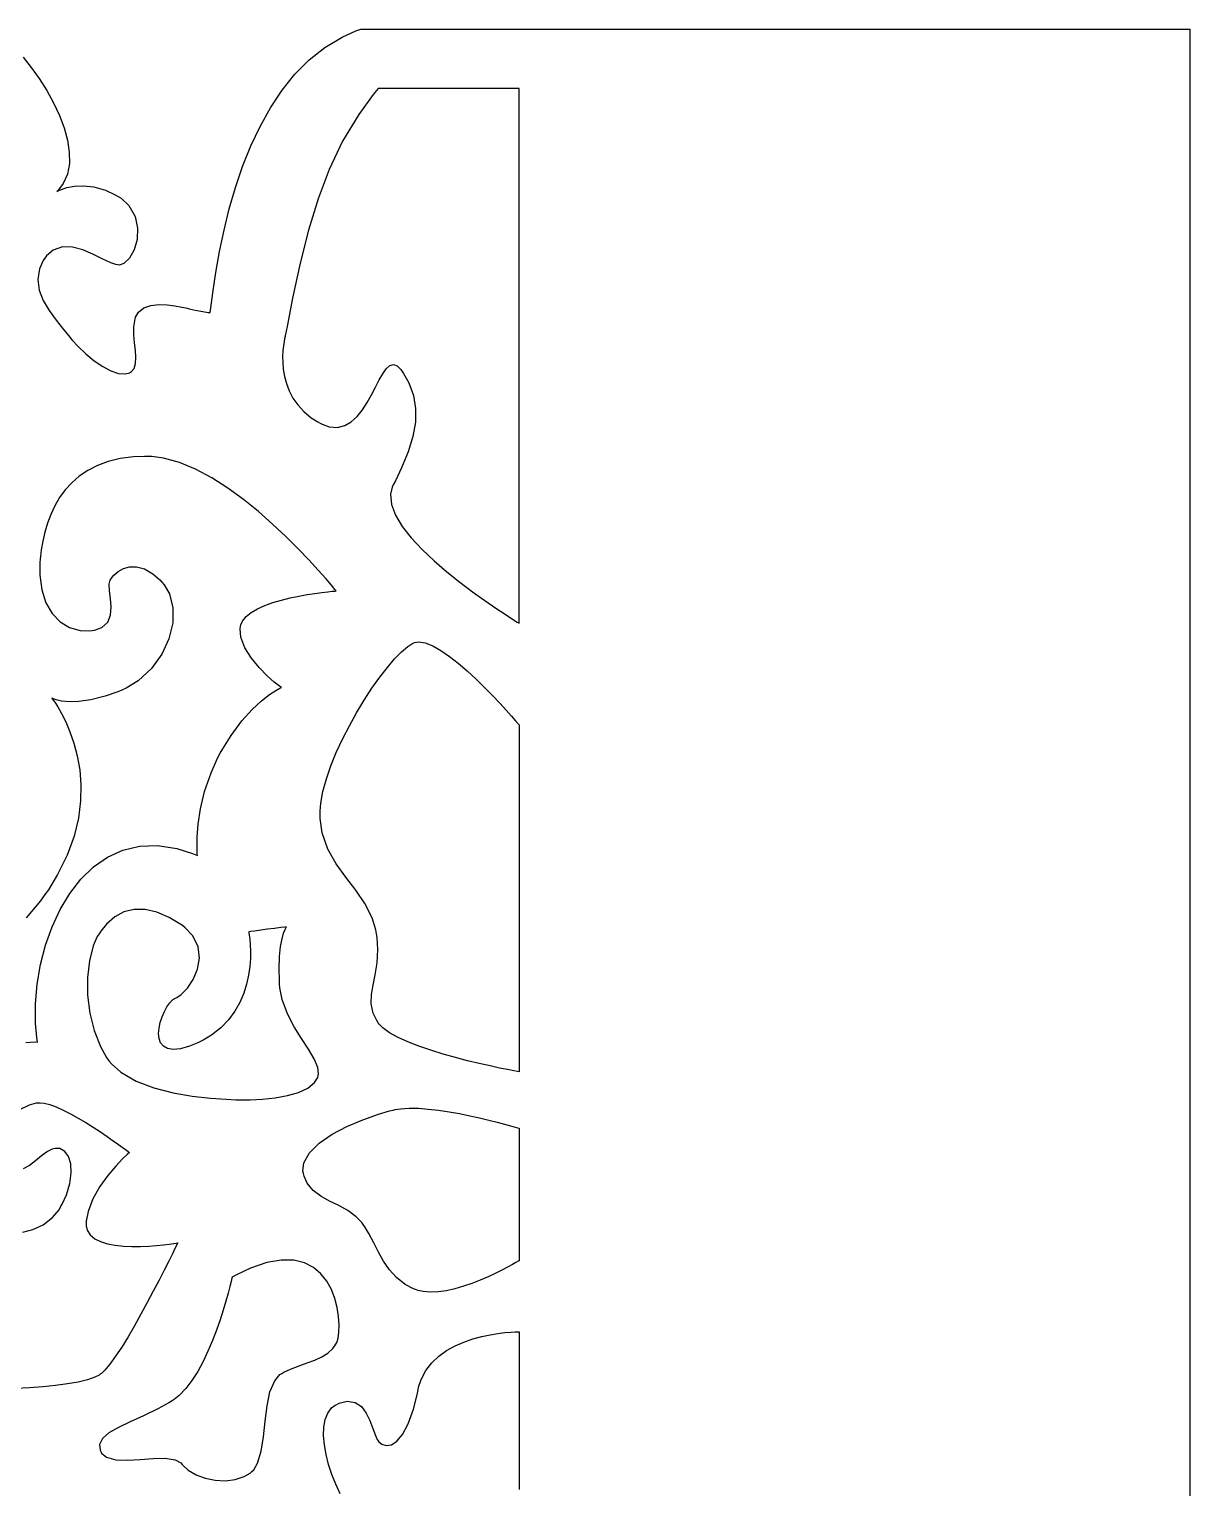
# Model space of a CAD drawing. Extents: x 0 to 750, y 0 to 1216.
# Drawn here: x 425.6 to 750, y 471.3 to 878.9 of the extents above; entities that cross this region are included whole.
import ezdxf

# ---------------------------------------------------------------- set-up
doc = ezdxf.new("R2010")
doc.units = 0
doc.layers.get('0').update_dxf_attribs({"linetype": 'CONTINUOUS'})

msp = doc.modelspace()

# ---------------------------------------------------------------- linework, layer by layer
at = {"color": 250}
for p, q in [((508.25, 873.813), (513.045, 876.702)), ((513.045, 876.702), (516.936, 878.473)), ((516.936, 878.473), (518.276, 878.939)), ((518.276, 878.939), (518.276, 878.939)), ((518.276, 878.939), (518.46, 878.939)), ((518.46, 878.939), (518.95, 878.939)), ((518.95, 878.939), (519.638, 878.939)), ((519.638, 878.939), (520.428, 878.939)), ((520.428, 878.939), (521.219, 878.939)), ((521.219, 878.939), (521.907, 878.939)), ((521.907, 878.939), (522.393, 878.939)), ((522.393, 878.939), (522.58, 878.939)), ((522.58, 878.939), (522.58, 878.939)), ((522.58, 878.939), (522.58, 878.939)), ((522.58, 878.939), (523.346, 878.939)), ((523.346, 878.939), (525.364, 878.939)), ((525.364, 878.939), (528.218, 878.939)), ((528.218, 878.939), (531.488, 878.939)), ((531.488, 878.939), (534.762, 878.939)), ((534.762, 878.939), (537.612, 878.939)), ((537.612, 878.939), (539.63, 878.939)), ((539.63, 878.939), (540.399, 878.939)), ((540.399, 878.939), (540.399, 878.939)), ((540.399, 878.939), (540.399, 878.939)), ((540.399, 878.939), (541.348, 878.939)), ((541.348, 878.939), (543.853, 878.939)), ((543.853, 878.939), (547.398, 878.939)), ((547.398, 878.939), (551.459, 878.939)), ((551.459, 878.939), (555.519, 878.939)), ((555.519, 878.939), (559.061, 878.939)), ((559.061, 878.939), (561.569, 878.939)), ((561.569, 878.939), (562.518, 878.939)), ((562.518, 878.939), (562.518, 878.939)), ((562.518, 878.939), (562.518, 878.939)), ((562.518, 878.939), (563.016, 878.939)), ((563.016, 878.939), (564.332, 878.939)), ((564.332, 878.939), (566.191, 878.939)), ((566.191, 878.939), (568.321, 878.939)), ((568.321, 878.939), (570.452, 878.939)), ((570.452, 878.939), (572.311, 878.939)), ((572.311, 878.939), (573.624, 878.939)), ((573.624, 878.939), (574.125, 878.939)), ((574.125, 878.939), (574.125, 878.939)), ((574.125, 878.939), (574.125, 878.939)), ((574.125, 878.939), (574.629, 878.939)), ((574.629, 878.939), (576.1, 878.939)), ((576.1, 878.939), (578.471, 878.939)), ((578.471, 878.939), (581.681, 878.939)), ((581.681, 878.939), (585.664, 878.939)), ((585.664, 878.939), (590.356, 878.939)), ((590.356, 878.939), (595.69, 878.939)), ((595.69, 878.939), (601.606, 878.939)), ((601.606, 878.939), (608.037, 878.939)), ((608.037, 878.939), (614.92, 878.939)), ((614.92, 878.939), (622.187, 878.939)), ((622.187, 878.939), (629.779, 878.939)), ((629.779, 878.939), (637.625, 878.939)), ((637.625, 878.939), (645.664, 878.939)), ((645.664, 878.939), (653.835, 878.939)), ((653.835, 878.939), (662.072, 878.939)), ((662.072, 878.939), (670.306, 878.939)), ((670.306, 878.939), (678.476, 878.939)), ((678.476, 878.939), (686.516, 878.939)), ((686.516, 878.939), (694.365, 878.939)), ((694.365, 878.939), (701.954, 878.939)), ((701.954, 878.939), (709.221, 878.939)), ((709.221, 878.939), (716.104, 878.939)), ((716.104, 878.939), (722.535, 878.939)), ((722.535, 878.939), (728.451, 878.939)), ((728.451, 878.939), (733.785, 878.939)), ((733.785, 878.939), (738.477, 878.939)), ((738.477, 878.939), (742.46, 878.939)), ((742.46, 878.939), (745.67, 878.939)), ((745.67, 878.939), (748.044, 878.939)), ((748.044, 878.939), (749.515, 878.939)), ((749.515, 878.939), (750.02, 878.939)), ((750.02, 878.939), (750.02, 878.939)), ((750.02, 878.939), (750.02, 878.939)), ((750.02, 878.939), (750.02, 878.558)), ((750.02, 878.558), (750.02, 877.432)), ((750.02, 877.432), (750.02, 875.587)), ((503.873, 870.338), (508.25, 873.813)), ((750.02, 875.587), (750.02, 873.044)), ((750.02, 873.044), (750.02, 869.826)), ((423.894, 871.142), (426.194, 868.26)), ((499.893, 866.334), (503.873, 870.338)), ((750.02, 869.826), (750.02, 865.96)), ((426.194, 868.26), (428.42, 865.131)), ((428.42, 865.131), (430.509, 861.811)), ((496.288, 861.868), (499.893, 866.334)), ((750.02, 865.96), (750.02, 861.469)), ((430.509, 861.811), (432.403, 858.368)), ((493.042, 856.996), (496.288, 861.868)), ((521.737, 860.651), (517.751, 855.126)), ((523.18, 862.397), (521.737, 860.651)), ((523.621, 862.397), (523.18, 862.397)), ((523.18, 862.397), (523.18, 862.397)), ((524.87, 862.397), (523.621, 862.397)), ((526.81, 862.397), (524.87, 862.397)), ((529.325, 862.397), (526.81, 862.397)), ((532.303, 862.397), (529.325, 862.397)), ((535.626, 862.397), (532.303, 862.397)), ((539.182, 862.397), (535.626, 862.397)), ((542.851, 862.397), (539.182, 862.397)), ((546.516, 862.397), (542.851, 862.397)), ((550.072, 862.397), (546.516, 862.397)), ((553.395, 862.397), (550.072, 862.397)), ((556.373, 862.397), (553.395, 862.397)), ((558.888, 862.397), (556.373, 862.397)), ((560.828, 862.397), (558.888, 862.397)), ((562.077, 862.397), (560.828, 862.397)), ((562.518, 862.397), (562.077, 862.397)), ((562.518, 861.97), (562.518, 862.397)), ((562.518, 862.397), (562.518, 862.397)), ((562.518, 862.397), (562.518, 862.397)), ((562.518, 860.721), (562.518, 861.97)), ((562.518, 858.703), (562.518, 860.721)), ((750.02, 861.469), (750.02, 856.379)), ((432.403, 858.368), (434.044, 854.855)), ((490.139, 851.782), (493.042, 856.996)), ((562.518, 855.976), (562.518, 858.703)), ((750.02, 856.379), (750.02, 850.713)), ((434.044, 854.855), (435.367, 851.337)), ((517.751, 855.126), (513.228, 847.605)), ((562.518, 852.593), (562.518, 855.976)), ((562.518, 848.607), (562.518, 852.593)), ((435.367, 851.337), (436.312, 847.877)), ((487.557, 846.293), (490.139, 851.782)), ((562.518, 844.074), (562.518, 848.607)), ((750.02, 850.713), (750.02, 844.494)), ((436.312, 847.877), (436.82, 844.532)), ((436.82, 844.532), (436.834, 841.364)), ((485.278, 840.581), (487.557, 846.293)), ((513.228, 847.605), (509.471, 839.756)), ((562.518, 839.047), (562.518, 844.074)), ((750.02, 844.494), (750.02, 837.741)), ((436.834, 841.364), (436.287, 838.44)), ((483.281, 834.718), (485.278, 840.581)), ((435.13, 835.812), (433.818, 834.041)), ((436.287, 838.44), (435.13, 835.812)), ((509.471, 839.756), (506.338, 831.511)), ((562.518, 833.586), (562.518, 839.047)), ((750.02, 837.741), (750.02, 830.488)), ((433.818, 834.041), (433.292, 833.547)), ((433.292, 833.547), (433.634, 833.727)), ((433.292, 833.547), (433.292, 833.547)), ((433.634, 833.727), (434.612, 834.157)), ((434.612, 834.157), (436.167, 834.658)), ((436.167, 834.658), (438.242, 835.06)), ((438.242, 835.06), (440.771, 835.184)), ((440.771, 835.184), (443.696, 834.863)), ((443.696, 834.863), (446.955, 833.91)), ((446.955, 833.91), (449.651, 832.672)), ((449.651, 832.672), (450.49, 832.164)), ((450.49, 832.164), (451.316, 831.667)), ((481.552, 828.756), (483.281, 834.718)), ((562.518, 827.737), (562.518, 833.586)), ((451.316, 831.667), (453.464, 829.627)), ((453.464, 829.627), (455.217, 826.597)), ((480.071, 822.766), (481.552, 828.756)), ((506.338, 831.511), (503.682, 822.805)), ((562.518, 821.563), (562.518, 827.737)), ((750.02, 830.488), (750.02, 822.752)), ((455.217, 826.597), (455.926, 823.348)), ((455.778, 820.138), (454.963, 817.242)), ((455.926, 823.348), (455.778, 820.138)), ((478.815, 816.801), (480.071, 822.766)), ((503.682, 822.805), (501.364, 813.566)), ((562.518, 815.114), (562.518, 821.563)), ((750.02, 822.752), (750.02, 814.564)), ((430.463, 815.594), (430.004, 814.948)), ((432.326, 817.185), (430.463, 815.594)), ((434.943, 818.113), (432.326, 817.185)), ((437.741, 818.032), (434.943, 818.113)), ((440.602, 817.245), (437.741, 818.032)), ((443.41, 816.053), (440.602, 817.245)), ((446.049, 814.754), (443.41, 816.053)), ((454.963, 817.242), (453.665, 814.913)), ((477.77, 810.93), (478.815, 816.801)), ((428.466, 811.957), (428.008, 808.976)), ((429.521, 814.275), (428.466, 811.957)), ((430.004, 814.948), (429.521, 814.275)), ((448.402, 813.654), (446.049, 814.754)), ((449.852, 813.121), (448.402, 813.654)), ((450.353, 813.043), (449.852, 813.121)), ((450.755, 812.983), (450.353, 813.043)), ((452.064, 813.428), (450.755, 812.983)), ((453.665, 814.913), (452.064, 813.428)), ((501.364, 813.566), (499.241, 803.72)), ((562.518, 808.447), (562.518, 815.114)), ((750.02, 814.564), (750.02, 805.938)), ((428.008, 808.976), (428.434, 806.023)), ((476.917, 805.212), (477.77, 810.93)), ((562.518, 801.617), (562.518, 808.447)), ((428.434, 806.023), (429.553, 803.127)), ((476.388, 801.084), (476.917, 805.212)), ((499.241, 803.72), (497.674, 795.831)), ((750.02, 805.938), (750.02, 796.907)), ((429.553, 803.127), (431.179, 800.315)), ((431.179, 800.315), (433.116, 797.606)), ((455.355, 798.463), (456.149, 799.828)), ((456.149, 799.828), (457.68, 801.042)), ((457.68, 801.042), (459.645, 801.723)), ((459.645, 801.723), (461.867, 801.98)), ((461.867, 801.98), (464.164, 801.92)), ((464.164, 801.92), (466.358, 801.652)), ((466.358, 801.652), (468.27, 801.285)), ((468.27, 801.285), (469.36, 801.021)), ((469.36, 801.021), (469.724, 800.918)), ((469.724, 800.918), (470.295, 800.76)), ((470.295, 800.76), (472.041, 800.365)), ((472.041, 800.365), (474.137, 799.987)), ((474.137, 799.987), (475.65, 799.775)), ((475.65, 799.775), (476.232, 799.705)), ((476.232, 799.705), (476.388, 801.084)), ((476.232, 799.705), (476.232, 799.705)), ((562.518, 794.674), (562.518, 801.617)), ((433.116, 797.606), (435.173, 795.027)), ((435.173, 795.027), (436.672, 793.214)), ((454.893, 793.478), (454.896, 795.736)), ((454.896, 795.736), (455.097, 797.429)), ((455.097, 797.429), (455.235, 797.973)), ((455.235, 797.973), (455.355, 798.463)), ((497.674, 795.831), (497.17, 793.2)), ((750.02, 796.907), (750.02, 787.492)), ((436.672, 793.214), (437.166, 792.603)), ((437.166, 792.603), (437.646, 792.011)), ((437.646, 792.011), (439.194, 790.31)), ((455.08, 791.266), (454.893, 793.478)), ((455.316, 789.164), (455.08, 791.266)), ((496.835, 791.605), (496.669, 790.462)), ((496.997, 792.466), (496.835, 791.605)), ((497.12, 793.013), (496.997, 792.466)), ((497.17, 793.2), (497.12, 793.013)), ((497.17, 793.2), (497.17, 793.2)), ((562.518, 787.679), (562.518, 794.674)), ((439.194, 790.31), (441.431, 788.169)), ((441.431, 788.169), (443.784, 786.257)), ((455.461, 787.227), (455.316, 789.164)), ((455.369, 785.527), (455.461, 787.227)), ((496.531, 789.083), (496.457, 787.495)), ((496.457, 787.495), (496.485, 785.745)), ((496.669, 790.462), (496.531, 789.083)), ((562.518, 780.683), (562.518, 787.679)), ((750.02, 787.492), (750.02, 777.713)), ((443.784, 786.257), (446.158, 784.659)), ((446.158, 784.659), (448.455, 783.46)), ((448.455, 783.46), (450.578, 782.74)), ((452.438, 782.585), (453.616, 782.87)), ((453.616, 782.87), (453.93, 783.078)), ((453.93, 783.078), (454.219, 783.269)), ((454.219, 783.269), (454.907, 784.123)), ((454.907, 784.123), (455.369, 785.527)), ((496.485, 785.745), (496.644, 783.869)), ((496.644, 783.869), (496.976, 781.9)), ((524.411, 782.652), (525.399, 784.034)), ((525.399, 784.034), (526.39, 784.934)), ((526.39, 784.934), (527.417, 785.23)), ((527.417, 785.23), (528.5, 784.811)), ((528.5, 784.811), (529.424, 783.897)), ((529.424, 783.897), (529.671, 783.551)), ((529.671, 783.551), (530.25, 782.736)), ((450.578, 782.74), (452.438, 782.585)), ((496.976, 781.9), (497.508, 779.886)), ((497.508, 779.886), (498.277, 777.854)), ((521.254, 776.76), (522.365, 778.898)), ((522.365, 778.898), (523.409, 780.902)), ((523.409, 780.902), (524.411, 782.652)), ((530.25, 782.736), (531.724, 780.094)), ((531.724, 780.094), (533.03, 776.552)), ((562.518, 773.74), (562.518, 780.683)), ((498.277, 777.854), (499.322, 775.847)), ((499.322, 775.847), (500.673, 773.903)), ((520.051, 774.605), (521.254, 776.76)), ((533.03, 776.552), (533.629, 772.894)), ((750.02, 777.713), (750.02, 767.599)), ((500.673, 773.903), (502.366, 772.058)), ((502.366, 772.058), (504.437, 770.354)), ((515.631, 769.197), (517.264, 770.707)), ((517.264, 770.707), (518.728, 772.544)), ((518.728, 772.544), (520.051, 774.605)), ((533.629, 772.894), (533.559, 769.077)), ((562.518, 766.911), (562.518, 773.74)), ((504.437, 770.354), (506.275, 769.161)), ((506.275, 769.161), (506.917, 768.823)), ((506.917, 768.823), (507.52, 768.505)), ((507.52, 768.505), (509.475, 767.835)), ((509.475, 767.835), (511.761, 767.644)), ((511.761, 767.644), (513.807, 768.138)), ((513.807, 768.138), (515.631, 769.197)), ((533.559, 769.077), (532.857, 765.073)), ((562.518, 760.243), (562.518, 766.911)), ((750.02, 767.599), (750.02, 757.174)), ((532.857, 765.073), (531.562, 760.839)), ((451.03, 758.917), (447.686, 758.109)), ((454.734, 759.397), (451.03, 758.917)), ((457.796, 759.534), (454.734, 759.397)), ((458.816, 759.516), (457.796, 759.534)), ((459.902, 759.502), (458.816, 759.516)), ((463.162, 759.04), (459.902, 759.502)), ((467.618, 757.806), (463.162, 759.04)), ((531.562, 760.839), (529.713, 756.348)), ((562.518, 753.794), (562.518, 760.243)), ((441.992, 755.625), (439.614, 754.006)), ((444.676, 757.001), (441.992, 755.625)), ((447.686, 758.109), (444.676, 757.001)), ((472.13, 755.922), (467.618, 757.806)), ((476.645, 753.498), (472.13, 755.922)), ((529.713, 756.348), (527.971, 752.736)), ((750.02, 757.174), (750.02, 746.46)), ((435.698, 750.164), (434.128, 747.998)), ((437.522, 752.179), (435.698, 750.164)), ((439.614, 754.006), (437.522, 752.179)), ((481.108, 750.648), (476.645, 753.498)), ((485.468, 747.473), (481.108, 750.648)), ((527.039, 750.969), (526.595, 748.947)), ((527.35, 751.554), (527.039, 750.969)), ((527.971, 752.736), (527.35, 751.554)), ((562.518, 747.617), (562.518, 753.794)), ((434.128, 747.998), (432.791, 745.705)), ((489.666, 744.086), (485.468, 747.473)), ((526.595, 748.947), (526.859, 746.107)), ((526.859, 746.107), (528.006, 743.091)), ((562.518, 741.772), (562.518, 747.617)), ((750.02, 746.46), (750.02, 735.478)), ((431.673, 743.317), (430.749, 740.858)), ((432.791, 745.705), (431.673, 743.317)), ((493.649, 740.593), (489.666, 744.086)), ((528.006, 743.091), (529.904, 739.955)), ((430.011, 738.364), (429.433, 735.859)), ((430.749, 740.858), (430.011, 738.364)), ((497.367, 737.104), (493.649, 740.593)), ((529.904, 739.955), (532.419, 736.752)), ((562.518, 736.311), (562.518, 741.772)), ((429.433, 735.859), (429.002, 733.376)), ((500.768, 733.732), (497.367, 737.104)), ((532.419, 736.752), (535.414, 733.541)), ((562.518, 731.284), (562.518, 736.311)), ((750.02, 735.478), (750.02, 724.26)), ((428.586, 729.795), (428.576, 726.345)), ((428.699, 730.938), (428.586, 729.795)), ((428.763, 731.548), (428.699, 730.938)), ((429.002, 733.376), (428.763, 731.548)), ((503.788, 730.578), (500.768, 733.732)), ((506.384, 727.752), (503.788, 730.578)), ((535.414, 733.541), (538.762, 730.374)), ((538.762, 730.374), (542.322, 727.308)), ((562.518, 726.75), (562.518, 731.284)), ((428.576, 726.345), (429.133, 722.217)), ((448.596, 725.505), (449.287, 726.292)), ((449.287, 726.292), (450.476, 727.325)), ((450.476, 727.325), (451.94, 728.176)), ((451.94, 728.176), (453.665, 728.684)), ((453.665, 728.684), (455.627, 728.708)), ((455.627, 728.708), (457.803, 728.094)), ((457.803, 728.094), (460.174, 726.694)), ((460.174, 726.694), (462.139, 724.99)), ((508.494, 725.368), (506.384, 727.752)), ((542.322, 727.308), (545.962, 724.394)), ((562.518, 722.764), (562.518, 726.75)), ((429.133, 722.217), (430.308, 718.626)), ((447.985, 723.858), (448.204, 724.944)), ((448.042, 721.977), (447.985, 723.858)), ((448.292, 719.773), (448.042, 721.977)), ((448.204, 724.944), (448.398, 725.219)), ((448.398, 725.219), (448.596, 725.505)), ((462.139, 724.99), (462.721, 724.355)), ((462.721, 724.355), (463.363, 723.657)), ((463.363, 723.657), (464.788, 721.106)), ((507.407, 721.505), (509.041, 721.702)), ((510.067, 723.53), (508.494, 725.368)), ((509.041, 721.702), (510.3, 721.833)), ((511.055, 722.348), (510.067, 723.53)), ((510.3, 721.833), (511.108, 721.907)), ((511.394, 721.928), (511.055, 722.348)), ((511.108, 721.907), (511.394, 721.928)), ((511.394, 721.928), (511.394, 721.928)), ((511.394, 721.928), (511.394, 721.928)), ((545.962, 724.394), (549.554, 721.688)), ((549.554, 721.688), (552.958, 719.25)), ((562.518, 719.381), (562.518, 722.764)), ((750.02, 724.26), (750.02, 712.826)), ((430.308, 718.626), (432.036, 715.627)), ((448.479, 717.448), (448.292, 719.773)), ((464.788, 721.106), (465.773, 717.232)), ((489.419, 716.961), (491.465, 717.878)), ((491.465, 717.878), (493.716, 718.682)), ((493.716, 718.682), (496.097, 719.381)), ((496.097, 719.381), (498.535, 719.981)), ((498.535, 719.981), (500.955, 720.485)), ((500.955, 720.485), (503.29, 720.905)), ((503.29, 720.905), (505.464, 721.244)), ((505.464, 721.244), (507.407, 721.505)), ((552.958, 719.25), (556.045, 717.134)), ((562.518, 716.654), (562.518, 719.381)), ((432.036, 715.627), (434.255, 713.288)), ((447.573, 713.211), (448.328, 715.193)), ((448.328, 715.193), (448.479, 717.448)), ((465.773, 717.232), (465.72, 712.974)), ((484.755, 712.421), (485.211, 713.479)), ((485.211, 713.479), (486.22, 714.767)), ((486.22, 714.767), (487.645, 715.924)), ((487.645, 715.924), (489.419, 716.961)), ((556.045, 717.134), (558.677, 715.391)), ((558.677, 715.391), (560.723, 714.075)), ((560.723, 714.075), (562.046, 713.246)), ((562.518, 714.636), (562.518, 716.654)), ((562.518, 713.387), (562.518, 714.636)), ((434.255, 713.288), (436.894, 711.669)), ((436.894, 711.669), (439.896, 710.833)), ((439.896, 710.833), (442.376, 710.734)), ((442.376, 710.734), (443.188, 710.84)), ((443.188, 710.84), (443.893, 710.935)), ((443.893, 710.935), (445.95, 711.694)), ((445.95, 711.694), (447.573, 713.211)), ((465.72, 712.974), (464.675, 708.568)), ((484.579, 711.323), (484.699, 712.054)), ((484.812, 709.03), (484.579, 711.323)), ((484.699, 712.054), (484.755, 712.421)), ((562.046, 713.246), (562.518, 712.957)), ((562.518, 712.957), (562.518, 713.387)), ((562.518, 712.957), (562.518, 712.957)), ((562.518, 712.957), (562.518, 712.957)), ((750.02, 712.826), (750.02, 701.195)), ((464.675, 708.568), (462.682, 704.25)), ((485.927, 706.014), (484.812, 709.03)), ((487.729, 703.125), (485.927, 706.014)), ((529.671, 704.924), (531.403, 706.42)), ((531.403, 706.42), (532.518, 707.182)), ((532.518, 707.182), (532.92, 707.372)), ((532.92, 707.372), (533.269, 707.538)), ((533.269, 707.538), (534.476, 707.7)), ((534.476, 707.7), (536.325, 707.411)), ((536.325, 707.411), (538.409, 706.582)), ((538.409, 706.582), (540.678, 705.302)), ((540.678, 705.302), (543.077, 703.647)), ((462.682, 704.25), (459.789, 700.264)), ((489.906, 700.49), (487.729, 703.125)), ((525.724, 700.557), (527.763, 702.952)), ((527.763, 702.952), (529.671, 704.924)), ((543.077, 703.647), (545.55, 701.703)), ((545.55, 701.703), (548.044, 699.551)), ((459.789, 700.264), (456.043, 696.838)), ((492.143, 698.228), (489.906, 700.49)), ((494.129, 696.464), (492.143, 698.228)), ((521.427, 694.722), (523.596, 697.794)), ((523.596, 697.794), (525.724, 700.557)), ((548.044, 699.551), (550.506, 697.279)), ((550.506, 697.279), (552.88, 694.962)), ((750.02, 701.195), (750.02, 689.402)), ((450.356, 693.723), (446.864, 692.475)), ((451.489, 694.214), (450.356, 693.723)), ((452.688, 694.732), (451.489, 694.214)), ((456.043, 696.838), (452.688, 694.732)), ((492.788, 692.979), (494.542, 694.108)), ((495.547, 695.314), (494.129, 696.464)), ((494.542, 694.108), (495.685, 694.722)), ((496.094, 694.905), (495.547, 695.314)), ((495.685, 694.722), (496.094, 694.905)), ((496.094, 694.905), (496.094, 694.905)), ((496.094, 694.905), (496.094, 694.905)), ((519.257, 691.402), (521.427, 694.722)), ((552.88, 694.962), (555.113, 692.686)), ((432.255, 691.825), (431.955, 691.959)), ((431.955, 691.959), (431.955, 691.959)), ((431.955, 691.959), (431.955, 691.959)), ((431.955, 691.959), (432.17, 691.677)), ((432.17, 691.677), (432.752, 690.845)), ((433.155, 691.508), (432.255, 691.825)), ((432.752, 690.845), (433.617, 689.49)), ((434.661, 691.166), (433.155, 691.508)), ((433.617, 689.49), (434.672, 687.645)), ((436.778, 690.943), (434.661, 691.166)), ((439.515, 690.989), (436.778, 690.943)), ((442.874, 691.452), (439.515, 690.989)), ((446.864, 692.475), (442.874, 691.452)), ((487.913, 688.823), (490.538, 691.247)), ((490.538, 691.247), (492.788, 692.979)), ((517.133, 687.881), (519.257, 691.402)), ((555.113, 692.686), (557.149, 690.534)), ((557.149, 690.534), (558.938, 688.59)), ((750.02, 689.402), (750.02, 677.46)), ((434.672, 687.645), (435.829, 685.331)), ((435.829, 685.331), (437.003, 682.583)), ((482.025, 681.56), (485.034, 685.624)), ((485.034, 685.624), (487.913, 688.823)), ((515.094, 684.23), (517.133, 687.881)), ((558.938, 688.59), (560.423, 686.932)), ((560.423, 686.932), (561.552, 685.645)), ((561.552, 685.645), (562.268, 684.812)), ((437.003, 682.583), (438.101, 679.418)), ((479.697, 677.831), (482.025, 681.56)), ((513.186, 680.494), (515.094, 684.23)), ((562.268, 684.812), (562.518, 684.516)), ((562.518, 684.516), (562.518, 684.516)), ((562.518, 684.516), (562.518, 684.516)), ((562.518, 684.516), (562.518, 683.429)), ((562.518, 683.429), (562.518, 680.35)), ((438.101, 679.418), (439.035, 675.873)), ((479.002, 676.543), (479.697, 677.831)), ((511.454, 676.741), (513.186, 680.494)), ((562.518, 680.35), (562.518, 675.566)), ((750.02, 677.46), (750.02, 665.402)), ((439.035, 675.873), (439.72, 671.971)), ((476.437, 671.089), (478.286, 675.224)), ((478.286, 675.224), (479.002, 676.543)), ((508.681, 669.392), (509.937, 673.019)), ((509.937, 673.019), (511.454, 676.741)), ((562.518, 675.566), (562.518, 669.361)), ((439.72, 671.971), (440.062, 667.745)), ((474.645, 665.868), (476.437, 671.089)), ((507.728, 665.914), (508.681, 669.392)), ((562.518, 669.361), (562.518, 662.019)), ((440.062, 667.745), (439.977, 663.219)), ((473.484, 661.031), (474.645, 665.868)), ((507.129, 662.64), (507.728, 665.914)), ((750.02, 665.402), (750.02, 653.242)), ((439.977, 663.219), (439.371, 658.417)), ((472.835, 656.731), (473.484, 661.031)), ((506.917, 660.386), (507.129, 662.64)), ((562.518, 662.019), (562.518, 653.824)), ((439.371, 658.417), (438.161, 653.373)), ((472.556, 653.126), (472.835, 656.731)), ((506.917, 659.631), (506.917, 660.386)), ((506.917, 658.308), (506.917, 659.631)), ((507.52, 654.339), (506.917, 658.308)), ((438.161, 653.373), (436.256, 648.113)), ((472.521, 650.36), (472.556, 653.126)), ((509.122, 649.753), (507.52, 654.339)), ((562.518, 653.824), (562.518, 645.065)), ((750.02, 653.242), (750.02, 641.015)), ((447.492, 647.52), (451.788, 649.503)), ((451.788, 649.503), (456.463, 650.628)), ((456.463, 650.628), (461.504, 650.808)), ((461.504, 650.808), (466.905, 649.951)), ((466.905, 649.951), (471.262, 648.568)), ((471.262, 648.568), (472.652, 647.961)), ((472.595, 648.589), (472.521, 650.36)), ((472.652, 647.961), (472.595, 648.589)), ((511.422, 645.679), (509.122, 649.753)), ((436.256, 648.113), (433.564, 642.659)), ((440.066, 641.368), (443.579, 644.779)), ((443.579, 644.779), (447.492, 647.52)), ((472.652, 647.961), (472.652, 647.961)), ((514.117, 641.922), (511.422, 645.679)), ((562.518, 645.065), (562.518, 636.016)), ((433.564, 642.659), (430.964, 638.401)), ((436.958, 637.385), (440.066, 641.368)), ((516.894, 638.281), (514.117, 641.922)), ((750.02, 641.015), (750.02, 628.738)), ((430.004, 637.046), (428.801, 635.353)), ((430.964, 638.401), (430.004, 637.046)), ((434.266, 632.915), (436.958, 637.385)), ((519.455, 634.566), (516.894, 638.281)), ((562.518, 636.016), (562.518, 626.971)), ((428.801, 635.353), (424.776, 630.569)), ((431.998, 628.05), (434.266, 632.915)), ((452.106, 632.224), (449.509, 630.848)), ((454.949, 632.912), (452.106, 632.224)), ((458.022, 632.897), (454.949, 632.912)), ((461.303, 632.153), (458.022, 632.897)), ((464.774, 630.657), (461.303, 632.153)), ((521.494, 630.573), (519.455, 634.566)), ((430.167, 622.889), (431.998, 628.05)), ((447.185, 628.812), (445.59, 626.844)), ((449.509, 630.848), (447.185, 628.812)), ((467.547, 629.01), (464.774, 630.657)), ((468.418, 628.385), (467.547, 629.01)), ((469.24, 627.8), (468.418, 628.385)), ((497.103, 627.983), (495.903, 627.825)), ((497.558, 628.04), (497.103, 627.983)), ((497.138, 627.281), (497.441, 627.863)), ((497.441, 627.863), (497.558, 628.04)), ((497.558, 628.04), (497.558, 628.04)), ((497.558, 628.04), (497.558, 628.04)), ((522.538, 627.249), (521.494, 630.573)), ((750.02, 628.738), (750.02, 616.437)), ((444.638, 625.341), (443.516, 622.713)), ((445.142, 626.135), (444.638, 625.341)), ((445.59, 626.844), (445.142, 626.135)), ((471.346, 625.542), (469.24, 627.8)), ((472.853, 622.445), (471.346, 625.542)), ((487.43, 626.717), (486.978, 626.653)), ((486.978, 626.653), (486.978, 626.653)), ((486.978, 626.653), (487.02, 626.406)), ((486.978, 626.653), (486.978, 626.653)), ((487.02, 626.406), (487.13, 625.694)), ((487.13, 625.694), (487.264, 624.568)), ((487.264, 624.568), (487.384, 623.083)), ((488.629, 626.872), (487.43, 626.717)), ((490.322, 627.094), (488.629, 626.872)), ((492.266, 627.348), (490.322, 627.094)), ((494.21, 627.602), (492.266, 627.348)), ((495.903, 627.825), (494.21, 627.602)), ((495.864, 622.55), (496.277, 624.685)), ((496.277, 624.685), (496.725, 626.244)), ((496.725, 626.244), (497.138, 627.281)), ((522.707, 626.114), (522.538, 627.249)), ((522.866, 625.023), (522.707, 626.114)), ((523.05, 621.711), (522.866, 625.023)), ((562.518, 626.971), (562.518, 618.208)), ((428.784, 617.52), (430.167, 622.889)), ((443.516, 622.713), (442.436, 618.564)), ((473.195, 619.263), (472.853, 622.445)), ((487.384, 623.083), (487.451, 621.288)), ((487.451, 621.288), (487.422, 619.238)), ((495.455, 616.32), (495.565, 619.785)), ((495.565, 619.785), (495.864, 622.55)), ((522.841, 617.94), (523.05, 621.711)), ((427.849, 612.038), (428.784, 617.52)), ((442.436, 618.564), (441.911, 613.911)), ((471.417, 613.347), (472.63, 616.176)), ((472.63, 616.176), (473.195, 619.263)), ((487.264, 616.984), (486.936, 614.574)), ((487.422, 619.238), (487.264, 616.984)), ((495.533, 613.156), (495.455, 616.32)), ((522.323, 614.669), (522.841, 617.94)), ((562.518, 618.208), (562.518, 610.016)), ((750.02, 616.437), (750.02, 604.139)), ((427.383, 606.531), (427.849, 612.038)), ((441.911, 613.911), (441.946, 608.965)), ((469.815, 610.948), (471.417, 613.347)), ((486.396, 612.062), (485.609, 609.501)), ((486.936, 614.574), (486.396, 612.062)), ((495.603, 612.105), (495.533, 613.156)), ((495.677, 610.997), (495.603, 612.105)), ((521.268, 609.103), (521.72, 611.766)), ((521.72, 611.766), (522.323, 614.669)), ((441.946, 608.965), (442.553, 603.945)), ((464.912, 606.795), (465.705, 607.632)), ((465.705, 607.632), (466.259, 608.037)), ((466.259, 608.037), (466.467, 608.118)), ((466.467, 608.118), (466.901, 608.295)), ((466.901, 608.295), (468.08, 609.148)), ((468.08, 609.148), (469.815, 610.948)), ((485.609, 609.501), (484.533, 606.944)), ((496.344, 607.706), (495.677, 610.997)), ((497.787, 603.716), (496.344, 607.706)), ((521.204, 606.545), (521.268, 609.103)), ((562.518, 610.016), (562.518, 602.671)), ((427.394, 601.095), (427.383, 606.531)), ((442.553, 603.945), (443.745, 599.073)), ((462.753, 602.873), (463.395, 604.351)), ((463.395, 604.351), (464.129, 605.681)), ((464.129, 605.681), (464.912, 606.795)), ((483.129, 604.439), (481.362, 602.04)), ((484.533, 606.944), (483.129, 604.439)), ((499.66, 600.096), (497.787, 603.716)), ((521.758, 603.963), (521.204, 606.545)), ((522.746, 601.864), (521.758, 603.963)), ((750.02, 604.139), (750.02, 591.862)), ((427.701, 597.133), (427.394, 601.095)), ((461.786, 598.223), (461.906, 599.743)), ((461.906, 599.743), (462.241, 601.317)), ((462.241, 601.317), (462.753, 602.873)), ((479.185, 599.8), (476.568, 597.768)), ((481.362, 602.04), (479.185, 599.8)), ((501.706, 596.819), (499.66, 600.096)), ((523.169, 601.229), (522.746, 601.864)), ((523.434, 600.837), (523.169, 601.229)), ((524.454, 599.817), (523.434, 600.837)), ((526.327, 598.452), (524.454, 599.817)), ((562.518, 602.671), (562.518, 596.47)), ((424.628, 595.701), (427.076, 595.859)), ((427.076, 595.859), (427.888, 595.82)), ((427.888, 595.82), (427.701, 597.133)), ((443.745, 599.073), (445.527, 594.558)), ((461.92, 596.826), (461.786, 598.223)), ((462.351, 595.616), (461.92, 596.826)), ((463.12, 594.656), (462.351, 595.616)), ((472.715, 595.634), (470.394, 594.688)), ((473.467, 595.993), (472.715, 595.634)), ((474.267, 596.385), (473.467, 595.993)), ((476.568, 597.768), (474.267, 596.385)), ((503.664, 593.848), (501.706, 596.819)), ((528.697, 597.133), (526.327, 598.452)), ((531.474, 595.873), (528.697, 597.133)), ((534.561, 594.67), (531.474, 595.873)), ((562.518, 596.47), (562.518, 591.682)), ((445.527, 594.558), (447.22, 591.538)), ((447.22, 591.538), (447.908, 590.624)), ((464.27, 594.014), (463.12, 594.656)), ((465.836, 593.764), (464.27, 594.014)), ((467.864, 593.965), (465.836, 593.764)), ((470.394, 594.688), (467.864, 593.965)), ((505.266, 591.153), (503.664, 593.848)), ((506.247, 588.705), (505.266, 591.153)), ((537.866, 593.542), (534.561, 594.67)), ((541.295, 592.487), (537.866, 593.542)), ((544.759, 591.513), (541.295, 592.487)), ((548.164, 590.631), (544.759, 591.513)), ((562.518, 591.682), (562.518, 588.606)), ((750.02, 591.862), (750.02, 579.632)), ((447.908, 590.624), (448.589, 589.717)), ((448.589, 589.717), (451.203, 587.428)), ((451.203, 587.428), (455.503, 584.923)), ((506.455, 587.001), (506.247, 588.705)), ((551.416, 589.844), (548.164, 590.631)), ((554.422, 589.164), (551.416, 589.844)), ((557.089, 588.589), (554.422, 589.164)), ((559.326, 588.13), (557.089, 588.589)), ((561.037, 587.791), (559.326, 588.13)), ((562.134, 587.587), (561.037, 587.791)), ((562.518, 587.516), (562.134, 587.587)), ((562.518, 588.606), (562.518, 587.516)), ((562.518, 587.516), (562.518, 587.516)), ((562.518, 587.516), (562.518, 587.516)), ((455.503, 584.923), (460.481, 583.029)), ((460.481, 583.029), (465.815, 581.66)), ((503.509, 582.976), (505.389, 584.528)), ((505.389, 584.528), (506.247, 585.957)), ((506.247, 585.957), (506.349, 586.468)), ((506.349, 586.468), (506.455, 587.001)), ((465.815, 581.66), (471.177, 580.729)), ((471.177, 580.729), (476.246, 580.15)), ((476.246, 580.15), (480.699, 579.84)), ((480.699, 579.84), (483.33, 579.73)), ((483.33, 579.73), (484.209, 579.709)), ((484.209, 579.709), (484.995, 579.695)), ((484.995, 579.695), (487.355, 579.716)), ((487.355, 579.716), (490.806, 579.893)), ((490.806, 579.893), (494.348, 580.267)), ((494.348, 580.267), (497.784, 580.88)), ((497.784, 580.88), (500.902, 581.773)), ((500.902, 581.773), (503.509, 582.976)), ((750.02, 579.632), (750.02, 567.475)), ((422.822, 576.901), (425.69, 578.266)), ((425.69, 578.266), (427.697, 578.81)), ((427.697, 578.81), (428.375, 578.845)), ((428.375, 578.845), (428.717, 578.862)), ((428.717, 578.862), (429.757, 578.746)), ((429.757, 578.746), (431.373, 578.347)), ((431.373, 578.347), (433.179, 577.695)), ((433.179, 577.695), (435.134, 576.827)), ((435.134, 576.827), (437.183, 575.783)), ((437.183, 575.783), (439.289, 574.611)), ((518.862, 574.146), (523.261, 575.691)), ((523.261, 575.691), (526.32, 576.594)), ((526.32, 576.594), (527.35, 576.848)), ((527.35, 576.848), (527.858, 576.975)), ((527.858, 576.975), (529.428, 577.211)), ((529.428, 577.211), (531.791, 577.36)), ((531.791, 577.36), (534.388, 577.324)), ((534.388, 577.324), (537.154, 577.127)), ((537.154, 577.127), (540.032, 576.799)), ((540.032, 576.799), (542.964, 576.358)), ((542.964, 576.358), (545.895, 575.839)), ((545.895, 575.839), (548.763, 575.264)), ((548.763, 575.264), (551.512, 574.657)), ((439.289, 574.611), (441.41, 573.352)), ((441.41, 573.352), (443.491, 572.047)), ((443.491, 572.047), (445.498, 570.738)), ((510.286, 570.057), (514.435, 572.255)), ((514.435, 572.255), (518.862, 574.146)), ((551.512, 574.657), (554.083, 574.047)), ((554.083, 574.047), (556.419, 573.461)), ((556.419, 573.461), (558.461, 572.922)), ((558.461, 572.922), (560.148, 572.46)), ((560.148, 572.46), (561.428, 572.093)), ((561.428, 572.093), (562.236, 571.856)), ((562.236, 571.856), (562.518, 571.772)), ((562.518, 571.772), (562.518, 571.772)), ((562.518, 571.772), (562.518, 571.772)), ((562.518, 571.772), (562.518, 571.355)), ((562.518, 571.355), (562.518, 570.177)), ((445.498, 570.738), (447.382, 569.464)), ((447.382, 569.464), (449.097, 568.272)), ((449.097, 568.272), (450.603, 567.203)), ((450.603, 567.203), (451.848, 566.297)), ((503.971, 564.924), (506.698, 567.602)), ((506.698, 567.602), (510.286, 570.057)), ((562.518, 570.177), (562.518, 568.35)), ((562.518, 568.35), (562.518, 565.979)), ((750.02, 567.475), (750.02, 555.417)), ((427.397, 562.681), (425.729, 561.372)), ((429.024, 564.063), (427.397, 562.681)), ((430.685, 565.266), (429.024, 564.063)), ((431.987, 565.912), (430.685, 565.266)), ((432.446, 566.025), (431.987, 565.912)), ((432.844, 566.127), (432.446, 566.025)), ((434.142, 566.053), (432.844, 566.127)), ((435.543, 565.284), (434.142, 566.053)), ((436.58, 563.827), (435.543, 565.284)), ((437.205, 561.784), (436.58, 563.827)), ((451.725, 563.189), (449.795, 561.142)), ((453.087, 564.515), (451.725, 563.189)), ((451.848, 566.297), (452.794, 565.598)), ((452.794, 565.598), (453.394, 565.146)), ((453.605, 564.988), (453.087, 564.515)), ((453.394, 565.146), (453.605, 564.988)), ((453.605, 564.988), (453.605, 564.988)), ((453.605, 564.988), (453.605, 564.988)), ((502.401, 562.067), (503.971, 564.924)), ((562.518, 565.979), (562.518, 563.174)), ((562.518, 563.174), (562.518, 560.042)), ((425.729, 561.372), (423.954, 560.395)), ((436.975, 556.331), (437.356, 559.252)), ((437.356, 559.252), (437.205, 561.784)), ((449.795, 561.142), (447.583, 558.514)), ((502.116, 559.777), (502.401, 562.067)), ((502.274, 559.075), (502.116, 559.777)), ((502.433, 558.384), (502.274, 559.075)), ((562.518, 560.042), (562.518, 556.694)), ((436.009, 553.131), (436.975, 556.331)), ((445.371, 555.438), (443.442, 552.055)), ((447.583, 558.514), (445.371, 555.438)), ((503.336, 556.401), (502.433, 558.384)), ((505.019, 554.355), (503.336, 556.401)), ((562.518, 556.694), (562.518, 553.233)), ((750.02, 555.417), (750.02, 543.475)), ((434.396, 549.744), (434.859, 550.556)), ((434.859, 550.556), (436.009, 553.131)), ((443.442, 552.055), (442.076, 548.492)), ((507.157, 552.746), (505.019, 554.355)), ((509.588, 551.395), (507.157, 552.746)), ((512.152, 550.115), (509.588, 551.395)), ((562.518, 553.233), (562.518, 549.776)), ((429.503, 544.735), (432.16, 546.795)), ((432.16, 546.795), (433.945, 548.947)), ((433.945, 548.947), (434.396, 549.744)), ((442.076, 548.492), (441.561, 545.793)), ((514.682, 548.721), (512.152, 550.115)), ((517.013, 547.028), (514.682, 548.721)), ((518.573, 545.451), (517.013, 547.028)), ((562.518, 549.776), (562.518, 546.428)), ((562.518, 546.428), (562.518, 543.295)), ((423.817, 542.664), (426.649, 543.408)), ((426.649, 543.408), (429.503, 544.735)), ((441.561, 545.793), (441.561, 544.893)), ((441.561, 544.893), (441.561, 544.488)), ((441.561, 544.488), (441.847, 543.264)), ((441.847, 543.264), (442.659, 541.934)), ((518.993, 544.855), (518.573, 545.451)), ((519.419, 544.244), (518.993, 544.855)), ((520.58, 542.322), (519.419, 544.244)), ((521.966, 539.711), (520.58, 542.322)), ((562.518, 543.295), (562.518, 540.491)), ((750.02, 543.475), (750.02, 531.682)), ((442.659, 541.934), (443.918, 540.875)), ((443.918, 540.875), (445.551, 540.06)), ((445.551, 540.06), (447.488, 539.468)), ((447.488, 539.468), (449.647, 539.062)), ((449.647, 539.062), (451.954, 538.822)), ((451.954, 538.822), (454.339, 538.723)), ((454.339, 538.723), (456.72, 538.734)), ((456.72, 538.734), (459.031, 538.829)), ((459.031, 538.829), (461.19, 538.984)), ((461.19, 538.984), (463.123, 539.168)), ((463.123, 539.168), (464.76, 539.358)), ((464.76, 539.358), (466.019, 539.531)), ((466.443, 538.304), (465.649, 536.695)), ((466.019, 539.531), (466.831, 539.651)), ((466.94, 539.334), (466.443, 538.304)), ((466.831, 539.651), (467.117, 539.697)), ((467.117, 539.697), (466.94, 539.334)), ((467.117, 539.697), (467.117, 539.697)), ((467.117, 539.697), (467.117, 539.697)), ((523.282, 537.108), (521.966, 539.711)), ((562.518, 540.491), (562.518, 538.12)), ((464.605, 534.592), (463.342, 532.088)), ((465.649, 536.695), (464.605, 534.592)), ((492.061, 534.215), (487.482, 532.656)), ((496.069, 534.91), (492.061, 534.215)), ((499.547, 534.843), (496.069, 534.91)), ((502.525, 534.113), (499.547, 534.843)), ((505.033, 532.825), (502.525, 534.113)), ((524.679, 534.571), (523.282, 537.108)), ((526.292, 532.179), (524.679, 534.571)), ((561.668, 534.201), (560.67, 533.643)), ((562.3, 534.568), (561.668, 534.201)), ((562.518, 534.698), (562.3, 534.568)), ((562.518, 538.12), (562.518, 536.293)), ((562.518, 536.293), (562.518, 535.114)), ((562.518, 535.114), (562.518, 534.698)), ((562.518, 534.698), (562.518, 534.698)), ((562.518, 534.698), (562.518, 534.698)), ((463.342, 532.088), (461.899, 529.265)), ((482.311, 530.126), (482.237, 529.812)), ((483.567, 530.825), (482.311, 530.126)), ((482.311, 530.126), (482.311, 530.126)), ((487.482, 532.656), (483.567, 530.825)), ((507.104, 531.082), (505.033, 532.825)), ((508.776, 528.983), (507.104, 531.082)), ((528.264, 529.999), (526.292, 532.179)), ((530.737, 528.108), (528.264, 529.999)), ((553.858, 530.243), (551.667, 529.301)), ((555.897, 531.188), (553.858, 530.243)), ((557.738, 532.095), (555.897, 531.188)), ((559.343, 532.927), (557.738, 532.095)), ((560.67, 533.643), (559.343, 532.927)), ((750.02, 531.682), (750.02, 520.051)), ((460.308, 526.214), (458.611, 523.025)), ((461.899, 529.265), (460.308, 526.214)), ((481.679, 527.505), (481.199, 525.66)), ((482.029, 528.916), (481.679, 527.505)), ((482.237, 529.812), (482.029, 528.916)), ((510.078, 526.641), (508.776, 528.983)), ((511.041, 524.147), (510.078, 526.641)), ((533.04, 526.881), (530.737, 528.108)), ((533.848, 526.57), (533.04, 526.881)), ((534.293, 526.401), (533.848, 526.57)), ((535.7, 526.08), (534.293, 526.401)), ((537.746, 525.9), (535.7, 526.08)), ((539.944, 526.002), (537.746, 525.9)), ((542.244, 526.341), (539.944, 526.002)), ((544.615, 526.881), (542.244, 526.341)), ((547, 527.579), (544.615, 526.881)), ((549.367, 528.401), (547, 527.579)), ((551.667, 529.301), (549.367, 528.401)), ((458.611, 523.025), (456.84, 519.779)), ((480.582, 523.448), (479.834, 520.94)), ((481.199, 525.66), (480.582, 523.448)), ((511.697, 521.607), (511.041, 524.147)), ((456.84, 519.779), (455.034, 516.573)), ((478.959, 518.213), (477.957, 515.338)), ((479.834, 520.94), (478.959, 518.213)), ((512.085, 519.13), (511.697, 521.607)), ((512.23, 516.809), (512.085, 519.13)), ((750.02, 520.051), (750.02, 508.617)), ((455.034, 516.573), (453.231, 513.486)), ((477.957, 515.338), (476.829, 512.382)), ((511.937, 513.066), (512.17, 514.752)), ((512.17, 514.752), (512.23, 516.809)), ((552.097, 513.532), (554.45, 514.036)), ((554.45, 514.036), (556.63, 514.396)), ((556.63, 514.396), (558.567, 514.636)), ((558.567, 514.636), (560.193, 514.784)), ((560.193, 514.784), (561.439, 514.858)), ((561.439, 514.858), (562.24, 514.886)), ((562.24, 514.886), (562.518, 514.89)), ((562.518, 514.89), (562.518, 514.89)), ((562.518, 514.89), (562.518, 514.89)), ((562.518, 514.89), (562.518, 514.304)), ((562.518, 514.304), (562.518, 512.643)), ((451.46, 510.611), (449.76, 508.035)), ((453.231, 513.486), (451.46, 510.611)), ((476.829, 512.382), (475.576, 509.422)), ((509.104, 508.854), (510.501, 510.163)), ((510.501, 510.163), (511.358, 511.397)), ((511.358, 511.397), (511.563, 511.842)), ((511.563, 511.842), (511.694, 512.131)), ((511.694, 512.131), (511.937, 513.066)), ((542.294, 509.609), (544.664, 510.925)), ((544.664, 510.925), (547.134, 512)), ((547.134, 512), (549.635, 512.858)), ((549.635, 512.858), (552.097, 513.532)), ((562.518, 512.643), (562.518, 510.064)), ((562.518, 510.064), (562.518, 506.716)), ((448.172, 505.845), (446.73, 504.127)), ((449.76, 508.035), (448.172, 505.845)), ((474.204, 506.529), (472.708, 503.774)), ((475.576, 509.422), (474.204, 506.529)), ((501.05, 505.347), (503.333, 506.166)), ((503.333, 506.166), (505.467, 506.956)), ((505.467, 506.956), (507.407, 507.817)), ((507.407, 507.817), (509.104, 508.854)), ((536.459, 504.003), (538.124, 506.173)), ((538.124, 506.173), (540.092, 508.035)), ((540.092, 508.035), (542.294, 509.609)), ((562.518, 506.716), (562.518, 502.758)), ((750.02, 508.617), (750.02, 497.399)), ((443.981, 502.172), (441.904, 501.456)), ((445.131, 502.726), (443.981, 502.172)), ((445.467, 502.973), (445.131, 502.726)), ((445.809, 503.223), (445.467, 502.973)), ((446.73, 504.127), (445.809, 503.223)), ((472.708, 503.774), (471.103, 501.23)), ((494.224, 501.198), (495.639, 502.881)), ((495.639, 502.881), (496.238, 503.209)), ((496.238, 503.209), (496.831, 503.534)), ((496.831, 503.534), (498.669, 504.395)), ((498.669, 504.395), (501.05, 505.347)), ((534.458, 499.368), (535.164, 501.498)), ((535.164, 501.498), (536.459, 504.003)), ((562.518, 502.758), (562.518, 498.341)), ((425.672, 499.195), (421.862, 499.011)), ((429.408, 499.47), (425.672, 499.195)), ((432.985, 499.833), (429.408, 499.47)), ((436.319, 500.285), (432.985, 499.833)), ((439.321, 500.828), (436.319, 500.285)), ((441.904, 501.456), (439.321, 500.828)), ((469.378, 498.972), (467.54, 497.067)), ((471.103, 501.23), (469.378, 498.972)), ((492.083, 494.175), (492.908, 498.069)), ((492.908, 498.069), (494.224, 501.198)), ((534.042, 497.279), (534.314, 498.637)), ((534.314, 498.637), (534.458, 499.368)), ((562.518, 498.341), (562.518, 493.614)), ((750.02, 497.399), (750.02, 486.417)), ((461.553, 493.317), (457.577, 491.37)), ((464.608, 494.986), (461.553, 493.317)), ((465.593, 495.593), (464.608, 494.986)), ((466.111, 495.91), (465.593, 495.593)), ((467.54, 497.067), (466.111, 495.91)), ((491.539, 489.878), (492.083, 494.175)), ((509.044, 492.157), (510.11, 493.582)), ((510.11, 493.582), (511.168, 494.397)), ((511.168, 494.397), (511.563, 494.577)), ((511.563, 494.577), (512.247, 494.894)), ((512.247, 494.894), (514.498, 495.434)), ((514.498, 495.434), (516.77, 495.131)), ((516.77, 495.131), (518.499, 493.952)), ((518.499, 493.952), (519.804, 492.164)), ((532.998, 493.24), (534.042, 497.279)), ((562.518, 493.614), (562.518, 488.735)), ((453.849, 489.666), (450.561, 488.103)), ((457.577, 491.37), (453.849, 489.666)), ((491.056, 485.535), (491.539, 489.878)), ((507.968, 488.244), (508.339, 490.358)), ((508.339, 490.358), (509.044, 492.157)), ((519.804, 492.164), (520.802, 490.044)), ((520.802, 490.044), (521.617, 487.863)), ((531.527, 489.133), (532.998, 493.24)), ((447.904, 486.586), (446.07, 485.024)), ((450.561, 488.103), (447.904, 486.586)), ((490.428, 481.499), (491.056, 485.535)), ((507.908, 485.877), (507.968, 488.244)), ((508.127, 483.313), (507.908, 485.877)), ((521.617, 487.863), (522.365, 485.898)), ((522.365, 485.898), (522.919, 484.748)), ((528.394, 484.293), (529.971, 486.195)), ((529.971, 486.195), (531.527, 489.133)), ((562.518, 488.735), (562.518, 483.856)), ((750.02, 486.417), (750.02, 475.703)), ((446.07, 485.024), (445.248, 483.316)), ((445.248, 483.316), (445.414, 481.799)), ((445.414, 481.799), (445.629, 481.372)), ((445.629, 481.372), (445.865, 480.896)), ((489.44, 478.13), (490.428, 481.499)), ((508.6, 480.603), (508.127, 483.313)), ((522.919, 484.748), (523.169, 484.42)), ((523.169, 484.42), (523.374, 484.149)), ((523.374, 484.149), (524.182, 483.489)), ((524.182, 483.489), (525.434, 483.073)), ((525.434, 483.073), (526.859, 483.295)), ((526.859, 483.295), (528.394, 484.293)), ((562.518, 483.856), (562.518, 479.132)), ((445.865, 480.896), (447.252, 479.802)), ((447.252, 479.802), (449.834, 479.104)), ((449.834, 479.104), (453.069, 478.998)), ((453.069, 478.998), (456.653, 479.213)), ((456.653, 479.213), (460.283, 479.478)), ((460.283, 479.478), (463.649, 479.517)), ((463.649, 479.517), (466.45, 479.055)), ((466.45, 479.055), (468.037, 478.24)), ((468.037, 478.24), (468.38, 477.816)), ((468.38, 477.816), (468.743, 477.372)), ((468.743, 477.372), (470.073, 476.232)), ((488.389, 476.239), (489.44, 478.13)), ((509.298, 477.816), (508.6, 480.603)), ((510.198, 475.005), (509.298, 477.816)), ((562.518, 479.132), (562.518, 474.712)), ((470.073, 476.232), (472.274, 474.927)), ((472.274, 474.927), (474.835, 473.96)), ((474.835, 473.96), (477.608, 473.375)), ((477.608, 473.375), (480.445, 473.216)), ((480.445, 473.216), (483.2, 473.534)), ((483.2, 473.534), (485.729, 474.373)), ((485.729, 474.373), (487.408, 475.361)), ((487.408, 475.361), (487.881, 475.784)), ((487.881, 475.784), (488.389, 476.239)), ((511.277, 472.228), (510.198, 475.005)), ((562.518, 474.712), (562.518, 470.754)), ((750.02, 475.703), (750.02, 465.279)), ((512.501, 469.544), (511.277, 472.228))]:
    msp.add_line(p, q, dxfattribs=at)

doc.saveas('drawing.dxf')
